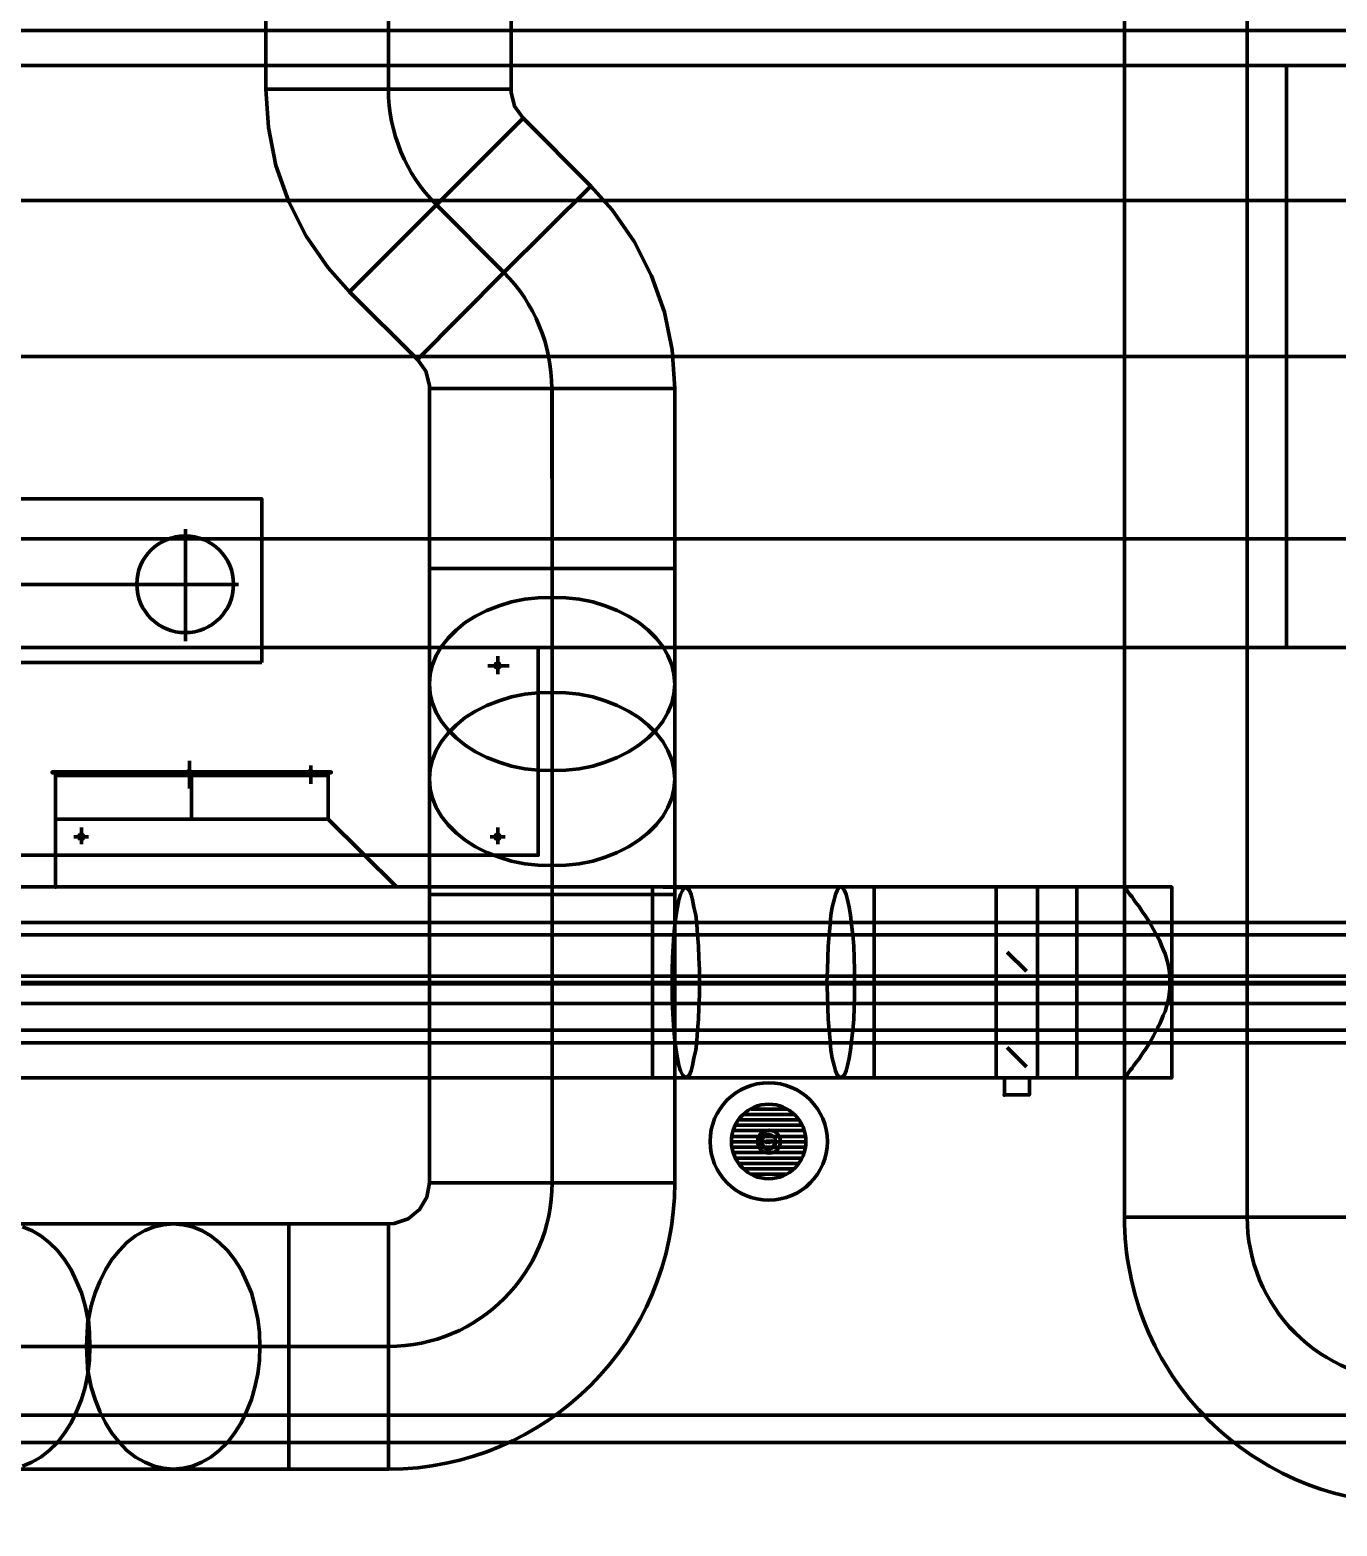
# Model space of a CAD drawing. Extents: x 0 to 1153, y 0 to 816.
# Drawn here: x 355.16 to 386.17, y 520.9 to 556.39 of the extents above; entities that cross this region are included whole.
import ezdxf

# ---------------------------------------------------------------- set-up
doc = ezdxf.new("R2010")
doc.units = 0
doc.header["$MEASUREMENT"] = 0
for name, color, linetype in [('Arch', 7, 'Continuous'), ('EQUIPMENTS', 7, 'Continuous'), ('Hatch', 7, 'Continuous'), ('HVAC', 7, 'Continuous')]:
    doc.layers.add(name, color=color, linetype=linetype)

msp = doc.modelspace()

# ---------------------------------------------------------------- linework, layer by layer
at = {"layer": 'Arch', "color": 11, "linetype": 'Continuous', "lineweight": 211}
for p, q in [((378.799, 534.056), (378.344, 534.511)), ((917.988, 533.76), (110.871, 533.76)), ((378.799, 531.791), (378.344, 532.246))]:
    msp.add_line(p, q, dxfattribs=at)
at = {"layer": 'EQUIPMENTS', "color": 251, "linetype": 'Continuous', "lineweight": 211}
for p, q in [((645.329, 556.376), (113.961, 556.376)), ((523.261, 548.64), (113.961, 548.64)), ((358.849, 541.888), (358.849, 544.544)), ((353.42, 543.232), (358.849, 543.232)), ((360.108, 543.232), (357.59, 543.232)), ((366.025, 541.306), (366.533, 541.306)), ((366.257, 541.528), (366.257, 541.105)), ((358.944, 539.052), (358.944, 538.395)), ((361.823, 538.935), (361.823, 538.501)), ((359.251, 538.755), (358.595, 538.755)), ((362.077, 538.755), (361.527, 538.755)), ((356.383, 537.464), (356.383, 537.072)), ((366.257, 537.464), (366.257, 537.072)), ((356.553, 537.242), (356.203, 537.242)), ((366.078, 537.242), (366.437, 537.242))]:
    msp.add_line(p, q, dxfattribs=at)
for points in [[(384.969, 541.74), (321.882, 541.74), (250.899, 541.74), (250.899, 555.54), (321.882, 555.54), (384.969, 555.54)], [(440.171, 541.74), (384.969, 541.74), (384.969, 555.54), (440.171, 555.54), (440.171, 541.74), (487.5, 541.74), (487.5, 555.54), (440.171, 555.54)], [(502.539, 552.344), (487.5, 552.344), (113.961, 552.344)], [(502.539, 544.311), (487.5, 544.311), (113.961, 544.311)], [(367.22, 536.808), (339.63, 536.808), (339.63, 541.74), (339.63, 536.808)], [(367.22, 541.74), (367.22, 536.808), (367.22, 541.74)], [(113.961, 533.94), (486.188, 533.94), (486.505, 531.357), (645.329, 531.357)], [(113.961, 533.294), (486.188, 533.294), (486.505, 530.712), (645.329, 530.712)], [(113.961, 523.526), (486.188, 523.526), (486.505, 520.943), (632.852, 520.943)], [(113.961, 522.88), (486.188, 522.88), (486.505, 520.298), (632.852, 520.298)]]:
    msp.add_lwpolyline(points, dxfattribs=at)
msp.add_lwpolyline([(360.659, 541.38), (349.663, 541.38), (349.663, 545.264), (360.659, 545.264)], close=True, dxfattribs=at)
for centre, radius in [((358.844, 543.237), 1.148), ((366.252, 541.311), 0.0582), ((358.939, 538.76), 0.0582), ((361.818, 538.76), 0.0582), ((356.378, 537.247), 0.0582), ((366.252, 537.247), 0.0582)]:
    msp.add_circle(centre, radius, dxfattribs=at)
at = {"layer": 'Hatch', "color": 5, "linetype": 'Continuous', "lineweight": 211}
for p, q in [((372.089, 530.659), (373.295, 530.659)), ((372.269, 530.786), (373.115, 530.786)), ((371.845, 530.278), (373.539, 530.278)), ((371.898, 530.405), (373.486, 530.405)), ((371.972, 530.532), (373.412, 530.532)), ((371.803, 530.013), (373.581, 530.013)), ((371.814, 530.14), (373.57, 530.14)), ((371.814, 529.886), (373.57, 529.886)), ((371.845, 529.759), (373.539, 529.759)), ((371.898, 529.622), (373.486, 529.622)), ((371.972, 529.495), (373.412, 529.495)), ((372.089, 529.368), (373.295, 529.368)), ((372.269, 529.241), (373.115, 529.241))]:
    msp.add_line(p, q, dxfattribs=at)
msp.add_lwpolyline([(372.85, 530.019), (372.811, 529.912), (372.726, 529.859), (372.673, 529.855), (372.623, 529.867), (372.58, 529.894), (372.541, 529.943), (372.523, 530.005), (372.528, 530.058), (372.554, 530.115), (372.59, 530.151), (372.687, 530.182), (372.554, 530.115), (372.528, 530.058), (372.523, 530.005), (372.541, 529.943), (372.59, 529.886), (372.647, 529.859), (372.7, 529.855), (372.751, 529.867), (372.811, 529.912), (372.85, 530.019), (372.811, 529.912), (372.726, 529.859), (372.673, 529.855), (372.623, 529.867), (372.58, 529.894), (372.541, 529.943), (372.523, 530.005), (372.531, 530.07), (372.562, 530.125), (372.6, 530.158), (372.687, 530.182), (372.562, 530.125), (372.531, 530.07), (372.502, 530.019), (372.511, 530.077), (372.537, 530.128), (372.589, 530.176), (372.687, 530.182), (372.589, 530.176), (372.537, 530.128), (372.511, 530.077), (372.502, 530.019), (372.511, 530.077), (372.537, 530.128), (372.577, 530.168), (372.628, 530.194), (372.687, 530.182), (372.628, 530.194), (372.577, 530.168), (372.529, 530.116), (372.507, 530.063), (372.523, 530.005), (372.541, 529.943), (372.59, 529.886), (372.647, 529.859), (372.7, 529.855), (372.751, 529.867), (372.811, 529.912), (372.85, 530.019), (372.811, 529.912), (372.726, 529.859), (372.673, 529.855), (372.623, 529.867), (372.58, 529.894), (372.541, 529.943), (372.523, 530.005), (372.528, 530.058), (372.554, 530.115), (372.59, 530.151), (372.687, 530.182), (372.554, 530.115), (372.528, 530.058), (372.523, 530.005), (372.541, 529.943), (372.59, 529.886), (372.647, 529.859), (372.7, 529.855), (372.751, 529.867), (372.811, 529.912), (372.85, 530.019), (372.811, 529.912), (372.726, 529.859), (372.673, 529.855), (372.623, 529.867), (372.58, 529.894), (372.541, 529.943), (372.523, 530.005), (372.531, 530.07), (372.562, 530.125), (372.6, 530.158), (372.687, 530.182), (372.562, 530.125), (372.531, 530.07), (372.502, 530.019), (372.511, 530.077), (372.537, 530.128), (372.589, 530.176), (372.687, 530.182), (372.589, 530.176), (372.537, 530.128), (372.511, 530.077), (372.502, 530.019), (372.511, 530.077), (372.537, 530.128), (372.577, 530.168), (372.628, 530.194), (372.687, 530.182), (372.628, 530.194), (372.577, 530.168), (372.529, 530.116), (372.507, 530.063), (372.523, 530.005), (372.541, 529.943), (372.59, 529.886), (372.647, 529.859), (372.7, 529.855), (372.751, 529.867), (372.811, 529.912), (372.85, 530.019), (372.811, 529.912), (372.726, 529.859), (372.673, 529.855), (372.623, 529.867), (372.58, 529.894), (372.541, 529.943), (372.523, 530.005), (372.528, 530.058), (372.554, 530.115), (372.59, 530.151), (372.687, 530.182), (372.554, 530.115), (372.528, 530.058), (372.523, 530.005), (372.541, 529.943), (372.59, 529.886), (372.647, 529.859), (372.7, 529.855), (372.751, 529.867), (372.811, 529.912), (372.85, 530.019), (372.811, 529.912), (372.726, 529.859), (372.673, 529.855), (372.623, 529.867), (372.58, 529.894), (372.541, 529.943), (372.523, 530.005), (372.531, 530.07), (372.562, 530.125), (372.6, 530.158), (372.687, 530.182), (372.562, 530.125), (372.531, 530.07), (372.502, 530.019), (372.511, 530.077), (372.537, 530.128), (372.589, 530.176), (372.687, 530.182), (372.589, 530.176), (372.537, 530.128), (372.511, 530.077), (372.502, 530.019), (372.511, 530.077), (372.537, 530.128), (372.577, 530.168), (372.628, 530.194), (372.687, 530.182), (372.628, 530.194), (372.577, 530.168), (372.529, 530.116), (372.507, 530.063), (372.523, 530.005), (372.541, 529.943), (372.59, 529.886), (372.647, 529.859), (372.7, 529.855), (372.751, 529.867), (372.811, 529.912), (372.85, 530.019), (372.811, 529.912), (372.726, 529.859), (372.673, 529.855), (372.623, 529.867), (372.58, 529.894), (372.541, 529.943), (372.523, 530.005), (372.528, 530.058), (372.554, 530.115), (372.59, 530.151), (372.687, 530.182), (372.554, 530.115), (372.528, 530.058), (372.523, 530.005), (372.541, 529.943), (372.59, 529.886), (372.647, 529.859), (372.7, 529.855), (372.751, 529.867), (372.811, 529.912), (372.85, 530.019), (372.811, 529.912), (372.726, 529.859), (372.673, 529.855), (372.623, 529.867), (372.58, 529.894), (372.541, 529.943), (372.523, 530.005), (372.531, 530.07), (372.562, 530.125), (372.6, 530.158), (372.687, 530.182), (372.562, 530.125), (372.531, 530.07), (372.502, 530.019), (372.511, 530.077), (372.537, 530.128), (372.589, 530.176), (372.687, 530.182), (372.589, 530.176), (372.537, 530.128), (372.511, 530.077), (372.502, 530.019), (372.511, 530.077), (372.537, 530.128), (372.577, 530.168), (372.628, 530.194), (372.687, 530.182), (372.628, 530.194), (372.577, 530.168), (372.529, 530.116), (372.507, 530.063), (372.523, 530.005), (372.541, 529.943), (372.59, 529.886), (372.647, 529.859), (372.7, 529.855), (372.751, 529.867), (372.811, 529.912), (372.85, 530.019), (372.811, 529.912), (372.726, 529.859), (372.673, 529.855), (372.623, 529.867), (372.58, 529.894), (372.541, 529.943), (372.523, 530.005), (372.528, 530.058), (372.554, 530.115), (372.59, 530.151), (372.687, 530.182), (372.554, 530.115), (372.528, 530.058), (372.523, 530.005), (372.541, 529.943), (372.59, 529.886), (372.647, 529.859), (372.7, 529.855), (372.751, 529.867), (372.811, 529.912), (372.85, 530.019), (372.85, 530.019, 0.414179), (372.687, 530.182, -0.414179), (372.85, 530.019, -0.414211), (372.687, 529.834, -0.414259), (372.502, 530.019, 0.414259), (372.687, 529.833, 0.414211), (372.85, 530.019, 0.414173), (372.687, 530.182, -0.414173), (372.85, 530.019, 0.414179), (372.687, 530.182, -0.414179), (372.85, 530.019, -0.414211), (372.687, 529.834, -0.414259), (372.502, 530.019, 0.414259), (372.687, 529.833, 0.414211), (372.85, 530.019, 0.414173), (372.687, 530.182, -0.414173), (372.85, 530.019, 0.414179), (372.687, 530.182, -0.414179), (372.85, 530.019, -0.414211), (372.687, 529.834, -0.414259), (372.502, 530.019, 0.414259), (372.687, 529.833, 0.414211), (372.85, 530.019, 0.414173), (372.687, 530.182, -0.414173), (372.85, 530.019, 0.414179), (372.687, 530.182, -0.414179), (372.85, 530.019, -0.414211), (372.687, 529.834, -0.414259), (372.502, 530.019, 0.414259), (372.687, 529.833, 0.414211), (372.85, 530.019, 0.414173), (372.687, 530.182, -0.414173), (372.85, 530.019, 0.414179), (372.687, 530.182)], format="xyb", dxfattribs=at)
msp.add_lwpolyline([(372.766, 530.034), (372.703, 529.992), (372.766, 530.034), (372.629, 529.992), (372.766, 530.034), (372.703, 529.992), (372.65, 530.022), (372.703, 529.992), (372.652, 530.03), (372.766, 530.034), (372.703, 529.992), (372.629, 530.034), (372.703, 529.992), (372.703, 529.992)], dxfattribs=at)
for centre, radius in [((372.687, 530.019), 1.392), ((372.687, 530.019), 0.884), ((372.694, 530.016), 0.273)]:
    msp.add_circle(centre, radius, dxfattribs=at)
at = {"layer": 'HVAC', "color": 6, "linetype": 'Continuous', "lineweight": 211}
for p, q in [((367.549, 543.613), (367.549, 540.872)), ((358.997, 537.665), (358.997, 538.702)), ((369.93, 533.792), (370.724, 533.792)), ((361.304, 525.156), (358.563, 525.156))]:
    msp.add_line(p, q, dxfattribs=at)
for points in [[(389.054, 561.605), (379.021, 561.605), (381.127, 557.731), (381.127, 528.225, 0.414673), (387.922, 521.43)], [(363.665, 558.44), (363.665, 554.979, 0.198919), (364.801, 552.242), (366.406, 550.63), (364.808, 552.238), (366.861, 554.291), (368.469, 552.683), (366.406, 550.63, -0.19891), (367.538, 547.883), (367.549, 543.613), (367.549, 547.878), (370.459, 547.878), (370.459, 543.613), (370.459, 540.872), (370.459, 538.618), (370.459, 535.877), (370.459, 529.04, -0.413146), (363.665, 522.245), (361.304, 522.245), (361.304, 528.066), (363.665, 528.066), (363.665, 522.245, 0.413146), (370.459, 529.04, -0.413146), (363.665, 522.245), (363.665, 528.066), (363.802, 528.077), (364.13, 528.182), (364.405, 528.405), (364.575, 528.701), (364.638, 529.04), (364.638, 535.877), (370.459, 535.877), (370.459, 538.618), (370.459, 535.877), (364.638, 535.877), (364.638, 538.618), (364.638, 540.872), (364.659, 541.105), (364.712, 541.327), (364.797, 541.549), (364.924, 541.761), (365.083, 541.962), (365.273, 542.152), (365.485, 542.332), (365.728, 542.48), (366.003, 542.618), (366.289, 542.724), (366.586, 542.819), (366.903, 542.883), (367.22, 542.914), (367.549, 542.925), (367.877, 542.914), (368.194, 542.883), (368.512, 542.819), (368.808, 542.724), (369.094, 542.618), (369.358, 542.48), (369.602, 542.332), (369.824, 542.152), (370.015, 541.962), (370.173, 541.761), (370.29, 541.549), (370.385, 541.327), (370.438, 541.105), (370.459, 540.872), (370.459, 543.613), (370.459, 540.872), (370.438, 540.639), (370.385, 540.417), (370.29, 540.195), (370.173, 539.983), (370.015, 539.782), (369.824, 539.591), (369.602, 539.422), (369.358, 539.263), (369.094, 539.126), (368.808, 539.02), (368.512, 538.925), (368.194, 538.861), (367.877, 538.829), (367.549, 538.819), (367.22, 538.829), (366.903, 538.861), (366.586, 538.925), (366.289, 539.02), (366.003, 539.126), (365.728, 539.263), (365.485, 539.422), (365.273, 539.591), (365.083, 539.782), (364.924, 539.983), (364.797, 540.195), (364.712, 540.417), (364.659, 540.639), (364.638, 540.872), (364.659, 541.105), (364.712, 541.327), (364.797, 541.549), (364.924, 541.761), (365.083, 541.962), (365.273, 542.152), (365.485, 542.332), (365.728, 542.48), (366.003, 542.618), (366.289, 542.724), (366.586, 542.819), (366.903, 542.883), (367.22, 542.914), (367.549, 542.925), (367.877, 542.914), (368.194, 542.883), (368.512, 542.819), (368.808, 542.724), (369.094, 542.618), (369.358, 542.48), (369.602, 542.332), (369.824, 542.152), (370.015, 541.962), (370.173, 541.761), (370.29, 541.549), (370.385, 541.327), (370.438, 541.105), (370.459, 540.872), (370.438, 540.639), (370.385, 540.417), (370.29, 540.195), (370.173, 539.983), (370.015, 539.782), (369.824, 539.591), (369.602, 539.422), (369.358, 539.263), (369.094, 539.126), (368.808, 539.02), (368.512, 538.925), (368.194, 538.861), (367.877, 538.829), (367.549, 538.819), (367.22, 538.829), (366.903, 538.861), (366.586, 538.925), (366.289, 539.02), (366.003, 539.126), (365.728, 539.263), (365.485, 539.422), (365.273, 539.591), (365.083, 539.782), (364.924, 539.983), (364.797, 540.195), (364.712, 540.417), (364.659, 540.639), (364.638, 540.872), (364.638, 543.613), (364.638, 547.878), (364.638, 547.952), (364.554, 548.291), (364.352, 548.566), (362.744, 550.175), (366.861, 554.291), (362.744, 550.175), (362.236, 550.746), (361.717, 551.498), (361.304, 552.312), (360.997, 553.17), (360.818, 554.069), (360.754, 554.979), (366.575, 554.979), (366.575, 554.905), (366.66, 554.577), (366.861, 554.291), (362.744, 550.175), (364.808, 552.238), (366.861, 554.291), (366.66, 554.577), (366.575, 554.905), (366.575, 554.979), (360.754, 554.979), (363.665, 554.979), (363.665, 558.44)], [(363.665, 525.156), (363.665, 528.066), (363.665, 522.245), (363.665, 525.156), (363.665, 528.066), (363.802, 528.077), (364.13, 528.182), (364.405, 528.405), (364.575, 528.701), (364.638, 529.04), (370.459, 529.04), (367.549, 529.04), (364.638, 529.04), (370.459, 529.04), (367.549, 529.04), (364.638, 529.04), (370.459, 529.04), (364.638, 529.04), (364.575, 528.701), (364.405, 528.405), (364.13, 528.182), (363.802, 528.077), (363.665, 528.066), (363.665, 522.245), (363.665, 525.156), (363.665, 528.066), (363.665, 522.245), (363.665, 525.156), (361.304, 525.156), (363.665, 525.156, 0.414213), (367.549, 529.04), (367.549, 535.877), (367.549, 529.04), (364.638, 529.04), (370.459, 529.04), (367.549, 529.04)], [(387.922, 521.43, -0.414673), (381.127, 528.225, 0.414673), (387.922, 521.43)], [(386.948, 528.225), (381.127, 528.225), (384.037, 528.225), (386.948, 528.225), (381.127, 528.225), (386.948, 528.225), (381.127, 528.225), (384.037, 528.225, 0.414217), (387.922, 524.341)]]:
    msp.add_lwpolyline(points, format="xyb", dxfattribs=at)
for points in [[(386.948, 557.731), (384.037, 557.731), (384.037, 528.225), (384.037, 557.731), (381.127, 557.731), (386.948, 557.731), (384.037, 557.731), (379.021, 561.605), (381.127, 557.731), (386.948, 557.731), (381.127, 557.731), (379.021, 561.605), (381.127, 557.731), (386.948, 557.731)], [(360.754, 558.44), (360.754, 554.979), (366.575, 554.979), (366.575, 558.44)], [(364.808, 552.238), (362.744, 550.175), (366.861, 554.291), (364.808, 552.238), (362.744, 550.175), (362.236, 550.746), (361.717, 551.498), (361.304, 552.312), (360.997, 553.17), (360.818, 554.069), (360.754, 554.979), (363.665, 554.979), (366.575, 554.979), (366.575, 554.905), (366.66, 554.577), (366.861, 554.291), (362.744, 550.175), (362.236, 550.746), (361.717, 551.498), (361.304, 552.312), (360.997, 553.17), (360.818, 554.069), (360.754, 554.979), (366.575, 554.979), (363.665, 554.979), (360.754, 554.979), (366.575, 554.979), (363.665, 554.979)], [(367.549, 547.878), (364.638, 547.878), (370.459, 547.878), (367.549, 547.878), (364.638, 547.878), (364.638, 547.952), (364.554, 548.291), (364.352, 548.566), (366.406, 550.63), (368.469, 552.683), (368.977, 552.122), (369.496, 551.37), (369.909, 550.556), (370.216, 549.688), (370.395, 548.799), (370.459, 547.878), (364.638, 547.878), (364.638, 547.952), (364.554, 548.291), (364.352, 548.566), (366.406, 550.63), (368.469, 552.683), (366.406, 550.63), (364.352, 548.566), (366.406, 550.63), (368.469, 552.683), (368.977, 552.122), (369.496, 551.37), (369.909, 550.556), (370.216, 549.688), (370.395, 548.799), (370.459, 547.878), (367.549, 547.878), (364.638, 547.878), (370.459, 547.878), (370.395, 548.799), (370.216, 549.688), (369.909, 550.556), (369.496, 551.37), (368.977, 552.122), (368.469, 552.683), (366.406, 550.63), (364.352, 548.566), (366.406, 550.63), (364.352, 548.566), (366.406, 550.63), (368.469, 552.683), (366.406, 550.63)], [(370.459, 547.878), (364.638, 547.878), (370.459, 547.878)], [(367.549, 535.877), (367.549, 538.618), (367.549, 540.872), (367.549, 538.618)], [(362.236, 538.702), (362.236, 537.665), (362.236, 538.702)], [(355.769, 537.665), (355.769, 537.665), (355.769, 537.665)], [(354.711, 531.527), (369.93, 531.527), (370.724, 531.527), (370.808, 531.601), (370.851, 531.696), (370.882, 531.823), (370.914, 531.992), (370.956, 532.183), (370.978, 532.405), (370.999, 532.659), (371.02, 532.924), (371.031, 533.199), (371.041, 533.495), (371.041, 534.088), (371.031, 534.374), (371.02, 534.649), (370.999, 534.924), (370.978, 535.167), (370.956, 535.39), (370.914, 535.58), (370.882, 535.75), (370.851, 535.877), (370.808, 535.972), (370.766, 536.035), (370.681, 536.035), (370.766, 536.035), (370.681, 536.035), (370.639, 535.972), (370.597, 535.877), (370.554, 535.75), (370.522, 535.58), (370.491, 535.39), (370.459, 535.167), (370.438, 534.924), (370.417, 534.649), (370.406, 534.374), (370.395, 534.088), (370.395, 533.495), (370.406, 533.199), (370.417, 532.924), (370.438, 532.659), (370.459, 532.405), (370.491, 532.183), (370.522, 531.992), (370.554, 531.823), (370.597, 531.696), (370.639, 531.601), (370.681, 531.548), (370.766, 531.548), (370.681, 531.548), (370.766, 531.548), (370.808, 531.601), (370.851, 531.696), (370.882, 531.823), (370.914, 531.992), (370.956, 532.183), (370.978, 532.405), (370.999, 532.659), (371.02, 532.924), (371.031, 533.199), (371.041, 533.495), (371.041, 533.792), (371.041, 534.088), (371.031, 534.374), (371.02, 534.649), (370.999, 534.924), (370.978, 535.167), (370.956, 535.39), (370.914, 535.58), (370.882, 535.75), (370.851, 535.877), (370.808, 535.972), (370.724, 536.056), (369.93, 536.056), (370.681, 536.035), (370.639, 535.972), (370.597, 535.877), (370.554, 535.75), (370.522, 535.58), (370.491, 535.39), (370.459, 535.167), (370.438, 534.924), (370.417, 534.649), (370.406, 534.374), (370.395, 534.088), (370.395, 533.495), (370.406, 533.199), (370.417, 532.924), (370.438, 532.659), (370.459, 532.405), (370.491, 532.183), (370.522, 531.992), (370.554, 531.823), (370.597, 531.696), (370.639, 531.601), (370.724, 531.527), (374.396, 531.527), (375.19, 531.527), (375.19, 536.056), (374.396, 536.056), (375.19, 536.056), (375.19, 531.527), (378.079, 531.527), (379.063, 531.527), (379.995, 531.527), (381.127, 531.527), (382.249, 531.527), (381.127, 531.527), (379.995, 531.527), (381.127, 531.527), (382.249, 531.527), (381.127, 531.527), (381.127, 536.056), (382.249, 536.056), (382.249, 533.792), (382.249, 536.056), (381.127, 536.056), (379.995, 536.056), (381.127, 536.056), (382.249, 536.056), (381.127, 536.056), (379.995, 536.056), (379.063, 536.056), (378.079, 536.056), (375.19, 536.056), (374.396, 536.056), (370.724, 536.056), (369.93, 536.056), (354.711, 536.056)], [(355.769, 536.056), (355.769, 536.056), (355.769, 536.056)], [(375.19, 536.056), (375.19, 531.527), (375.19, 536.056)], [(414.972, 534.924), (414.972, 532.659), (414.972, 534.924), (418.857, 535.57), (418.857, 532.014), (414.972, 532.659), (414.972, 534.924), (414.972, 532.659), (418.857, 532.014), (418.857, 535.57), (414.972, 534.924), (336.211, 534.924), (336.211, 532.659), (414.972, 532.659)], [(370.459, 535.877), (364.638, 535.877), (370.459, 535.877)], [(414.972, 535.21), (336.211, 535.21), (336.211, 532.363), (414.972, 532.363)], [(418.857, 533.792), (414.972, 533.792), (336.211, 533.792), (414.972, 533.792)], [(350.827, 533.622), (340.646, 533.622), (350.827, 533.622), (354.711, 533.792), (369.93, 533.792), (354.711, 533.792)], [(374.396, 533.792), (370.724, 533.792), (374.396, 533.792), (375.19, 533.792), (378.079, 533.792), (375.19, 533.792)], [(379.063, 533.792), (379.995, 533.792), (379.063, 533.792)], [(382.249, 533.792), (381.127, 533.792), (382.249, 533.792)], [(378.28, 531.527), (378.28, 531.527), (378.28, 531.527)], [(378.28, 531.125), (378.28, 531.125), (378.28, 531.125)], [(384.037, 528.225), (386.948, 528.225), (381.127, 528.225), (384.037, 528.225), (386.948, 528.225)], [(354.986, 522.319), (355.208, 522.414), (355.42, 522.531), (355.621, 522.69), (355.812, 522.88), (355.981, 523.102), (356.14, 523.346), (356.267, 523.61), (356.383, 523.896), (356.468, 524.193), (356.531, 524.51), (356.574, 524.827), (356.584, 525.156), (356.574, 525.484), (356.553, 525.801), (356.616, 526.119), (356.711, 526.426), (356.817, 526.701), (356.955, 526.976), (357.103, 527.219), (357.283, 527.431), (357.463, 527.621), (357.664, 527.78), (357.886, 527.907), (358.108, 527.992), (358.331, 528.045), (358.563, 528.066), (358.796, 528.045), (359.018, 527.992), (359.241, 527.907), (359.452, 527.78), (359.653, 527.621), (359.844, 527.431), (360.013, 527.219), (360.172, 526.976), (360.299, 526.701), (360.415, 526.426), (360.5, 526.119), (360.564, 525.801), (360.606, 525.484), (360.617, 525.156), (360.606, 524.827), (360.564, 524.51), (360.5, 524.193), (360.415, 523.896), (360.299, 523.61), (360.172, 523.346), (360.013, 523.102), (359.844, 522.88), (359.653, 522.69), (359.452, 522.531), (359.241, 522.414), (359.018, 522.319), (358.796, 522.266), (358.563, 522.245), (361.304, 522.245), (361.304, 528.066), (358.563, 528.066), (361.304, 528.066), (358.563, 528.066), (354.531, 528.066)], [(354.531, 522.245), (358.563, 522.245), (358.331, 522.266), (358.108, 522.319), (357.886, 522.414), (357.664, 522.531), (357.463, 522.69), (357.283, 522.88), (357.103, 523.102), (356.955, 523.346), (356.817, 523.61), (356.711, 523.896), (356.616, 524.193), (356.553, 524.51), (356.521, 524.827), (356.5, 525.156), (356.521, 525.484), (356.553, 525.801), (356.616, 526.119), (356.711, 526.426), (356.817, 526.701), (356.955, 526.976), (357.103, 527.219), (357.283, 527.431), (357.463, 527.621), (357.664, 527.78), (357.886, 527.907), (358.108, 527.992), (358.331, 528.045), (358.563, 528.066), (358.796, 528.045), (359.018, 527.992), (359.241, 527.907), (359.452, 527.78), (359.653, 527.621), (359.844, 527.431), (360.013, 527.219), (360.172, 526.976), (360.299, 526.701), (360.415, 526.426), (360.5, 526.119), (360.564, 525.801), (360.606, 525.484), (360.617, 525.156), (360.606, 524.827), (360.564, 524.51), (360.5, 524.193), (360.415, 523.896), (360.299, 523.61), (360.172, 523.346), (360.013, 523.102), (359.844, 522.88), (359.653, 522.69), (359.452, 522.531), (359.241, 522.414), (359.018, 522.319), (358.796, 522.266), (358.563, 522.245), (361.304, 522.245), (361.304, 528.066), (361.304, 522.245), (361.304, 528.066), (361.304, 522.245), (358.563, 522.245), (358.331, 522.266), (358.108, 522.319), (357.886, 522.414), (357.664, 522.531), (357.463, 522.69), (357.283, 522.88), (357.103, 523.102), (356.955, 523.346), (356.817, 523.61), (356.711, 523.896), (356.616, 524.193), (356.553, 524.51), (356.521, 524.827), (356.5, 525.156), (356.521, 525.484), (356.553, 525.801), (356.616, 526.119), (356.711, 526.426), (356.817, 526.701), (356.955, 526.976), (357.103, 527.219), (357.283, 527.431), (357.463, 527.621), (357.664, 527.78), (357.886, 527.907), (358.108, 527.992), (358.331, 528.045), (358.563, 528.066), (358.796, 528.045), (359.018, 527.992), (359.241, 527.907), (359.452, 527.78), (359.653, 527.621), (359.844, 527.431), (360.013, 527.219), (360.172, 526.976), (360.299, 526.701), (360.415, 526.426), (360.5, 526.119), (360.564, 525.801), (360.606, 525.484), (360.617, 525.156), (360.606, 524.827), (360.564, 524.51), (360.5, 524.193), (360.415, 523.896), (360.299, 523.61), (360.172, 523.346), (360.013, 523.102), (359.844, 522.88), (359.653, 522.69), (359.452, 522.531), (359.241, 522.414), (359.018, 522.319), (358.796, 522.266), (358.563, 522.245), (358.331, 522.266), (358.108, 522.319), (357.886, 522.414), (357.664, 522.531), (357.463, 522.69), (357.283, 522.88), (357.103, 523.102), (356.955, 523.346), (356.817, 523.61), (356.711, 523.896), (356.616, 524.193), (356.553, 524.51), (356.521, 524.827), (356.5, 525.156), (356.521, 525.484), (356.531, 525.801), (356.574, 525.484), (356.584, 525.156), (356.574, 524.827), (356.531, 524.51), (356.468, 524.193), (356.383, 523.896), (356.267, 523.61), (356.14, 523.346), (355.981, 523.102), (355.812, 522.88), (355.621, 522.69), (355.42, 522.531), (355.208, 522.414), (354.986, 522.319)], [(354.986, 527.992), (355.208, 527.907), (355.42, 527.78), (355.621, 527.621), (355.812, 527.431), (355.981, 527.219), (356.14, 526.976), (356.267, 526.701), (356.383, 526.426), (356.468, 526.119), (356.553, 525.801), (356.616, 526.119), (356.711, 526.426), (356.817, 526.701), (356.955, 526.976), (357.103, 527.219), (357.283, 527.431), (357.463, 527.621), (357.664, 527.78), (357.886, 527.907), (358.108, 527.992), (358.331, 528.045), (358.563, 528.066), (358.796, 528.045), (359.018, 527.992), (359.241, 527.907), (359.452, 527.78), (359.653, 527.621), (359.844, 527.431), (360.013, 527.219), (360.172, 526.976), (360.299, 526.701), (360.415, 526.426), (360.5, 526.119), (360.564, 525.801), (360.606, 525.484), (360.617, 525.156), (360.606, 524.827), (360.564, 524.51), (360.5, 524.193), (360.415, 523.896), (360.299, 523.61), (360.172, 523.346), (360.013, 523.102), (359.844, 522.88), (359.653, 522.69), (359.452, 522.531), (359.241, 522.414), (359.018, 522.319), (358.796, 522.266), (358.563, 522.245), (358.331, 522.266), (358.108, 522.319), (357.886, 522.414), (357.664, 522.531), (357.463, 522.69), (357.283, 522.88), (357.103, 523.102), (356.955, 523.346), (356.817, 523.61), (356.711, 523.896), (356.616, 524.193), (356.531, 524.51), (356.574, 524.827), (356.584, 525.156), (356.574, 525.484), (356.531, 525.801), (356.468, 526.119), (356.383, 526.426), (356.267, 526.701), (356.14, 526.976), (355.981, 527.219), (355.812, 527.431), (355.621, 527.621), (355.42, 527.78), (355.208, 527.907), (354.986, 527.992)], [(354.986, 527.992), (355.208, 527.907), (355.42, 527.78), (355.621, 527.621), (355.812, 527.431), (355.981, 527.219), (356.14, 526.976), (356.267, 526.701), (356.383, 526.426), (356.468, 526.119), (356.531, 525.801), (356.574, 525.484), (356.584, 525.156), (356.574, 524.827), (356.531, 524.51), (356.468, 524.193), (356.383, 523.896), (356.267, 523.61), (356.14, 523.346), (355.981, 523.102), (355.812, 522.88), (355.621, 522.69), (355.42, 522.531), (355.208, 522.414), (354.986, 522.319)], [(354.986, 527.992), (355.208, 527.907), (355.42, 527.78), (355.621, 527.621), (355.812, 527.431), (355.981, 527.219), (356.14, 526.976), (356.267, 526.701), (356.383, 526.426), (356.468, 526.119), (356.553, 525.801), (356.521, 525.484), (356.5, 525.156), (356.521, 524.827), (356.531, 524.51), (356.468, 524.193), (356.383, 523.896), (356.267, 523.61), (356.14, 523.346), (355.981, 523.102), (355.812, 522.88), (355.621, 522.69), (355.42, 522.531), (355.208, 522.414), (354.986, 522.319)], [(361.304, 528.066), (361.304, 522.245), (361.304, 528.066)], [(354.531, 525.156), (358.563, 525.156), (354.531, 525.156), (351.79, 525.156), (333.693, 525.156), (351.79, 525.156)]]:
    msp.add_lwpolyline(points, dxfattribs=at)
for points in [[(370.459, 543.613), (364.638, 543.613), (370.459, 543.613), (364.638, 543.613), (364.638, 540.872), (364.659, 540.639), (364.712, 540.417), (364.797, 540.195), (364.924, 539.983), (365.083, 539.782), (365.273, 539.591), (365.485, 539.422), (365.728, 539.263), (366.003, 539.126), (366.289, 539.02), (366.586, 538.925), (366.903, 538.861), (367.22, 538.829), (367.549, 538.819), (367.877, 538.829), (368.194, 538.861), (368.512, 538.925), (368.808, 539.02), (369.094, 539.126), (369.358, 539.263), (369.602, 539.422), (369.824, 539.591), (370.015, 539.782), (370.173, 539.983), (370.29, 540.195), (370.385, 540.417), (370.438, 540.639), (370.459, 540.872), (370.438, 541.105), (370.385, 541.327), (370.29, 541.549), (370.173, 541.761), (370.015, 541.962), (369.824, 542.152), (369.602, 542.332), (369.358, 542.48), (369.094, 542.618), (368.808, 542.724), (368.512, 542.819), (368.194, 542.883), (367.877, 542.914), (367.549, 542.925), (367.22, 542.914), (366.903, 542.883), (366.586, 542.819), (366.289, 542.724), (366.003, 542.618), (365.728, 542.48), (365.485, 542.332), (365.273, 542.152), (365.083, 541.962), (364.924, 541.761), (364.797, 541.549), (364.712, 541.327), (364.659, 541.105), (364.638, 540.872), (364.659, 540.639), (364.712, 540.417), (364.797, 540.195), (364.924, 539.983), (365.083, 539.782), (365.273, 539.591), (365.485, 539.422), (365.728, 539.263), (366.003, 539.126), (366.289, 539.02), (366.586, 538.925), (366.903, 538.861), (367.22, 538.829), (367.549, 538.819), (367.877, 538.829), (368.194, 538.861), (368.512, 538.925), (368.808, 539.02), (369.094, 539.126), (369.358, 539.263), (369.602, 539.422), (369.824, 539.591), (370.015, 539.782), (370.173, 539.983), (370.29, 540.195), (370.385, 540.417), (370.438, 540.639), (370.459, 540.872), (370.438, 541.105), (370.385, 541.327), (370.29, 541.549), (370.173, 541.761), (370.015, 541.962), (369.824, 542.152), (369.602, 542.332), (369.358, 542.48), (369.094, 542.618), (368.808, 542.724), (368.512, 542.819), (368.194, 542.883), (367.877, 542.914), (367.549, 542.925), (367.22, 542.914), (366.903, 542.883), (366.586, 542.819), (366.289, 542.724), (366.003, 542.618), (365.728, 542.48), (365.485, 542.332), (365.273, 542.152), (365.083, 541.962), (364.924, 541.761), (364.797, 541.549), (364.712, 541.327), (364.659, 541.105), (364.638, 540.872), (364.638, 543.613), (370.459, 543.613), (364.638, 543.613), (370.459, 543.613), (364.638, 543.613)], [(364.659, 538.385), (364.712, 538.162), (364.797, 537.94), (364.924, 537.729), (365.083, 537.527), (365.273, 537.337), (365.485, 537.168), (365.728, 537.009), (366.003, 536.871), (366.289, 536.766), (366.586, 536.67), (366.903, 536.607), (367.22, 536.575), (367.549, 536.564), (367.877, 536.575), (368.194, 536.607), (368.512, 536.67), (368.808, 536.766), (369.094, 536.871), (369.358, 537.009), (369.602, 537.168), (369.824, 537.337), (370.015, 537.527), (370.173, 537.729), (370.29, 537.94), (370.385, 538.162), (370.438, 538.385), (370.459, 538.618), (370.438, 538.85), (370.385, 539.073), (370.29, 539.295), (370.173, 539.507), (370.015, 539.708), (369.824, 539.898), (369.602, 540.078), (369.358, 540.226), (369.094, 540.364), (368.808, 540.47), (368.512, 540.565), (368.194, 540.628), (367.877, 540.66), (367.549, 540.671), (367.22, 540.66), (366.903, 540.628), (366.586, 540.565), (366.289, 540.47), (366.003, 540.364), (365.728, 540.226), (365.485, 540.078), (365.273, 539.898), (365.083, 539.708), (364.924, 539.507), (364.797, 539.295), (364.712, 539.073), (364.659, 538.85), (364.638, 538.618), (364.638, 535.877), (370.459, 535.877), (364.638, 535.877), (370.459, 535.877), (364.638, 535.877), (364.638, 538.618), (364.659, 538.385), (364.712, 538.162), (364.797, 537.94), (364.924, 537.729), (365.083, 537.527), (365.273, 537.337), (365.485, 537.168), (365.728, 537.009), (366.003, 536.871), (366.289, 536.766), (366.586, 536.67), (366.903, 536.607), (367.22, 536.575), (367.549, 536.564), (367.877, 536.575), (368.194, 536.607), (368.512, 536.67), (368.808, 536.766), (369.094, 536.871), (369.358, 537.009), (369.602, 537.168), (369.824, 537.337), (370.015, 537.527), (370.173, 537.729), (370.29, 537.94), (370.385, 538.162), (370.438, 538.385), (370.459, 538.618), (370.438, 538.85), (370.385, 539.073), (370.29, 539.295), (370.173, 539.507), (370.015, 539.708), (369.824, 539.898), (369.602, 540.078), (369.358, 540.226), (369.094, 540.364), (368.808, 540.47), (368.512, 540.565), (368.194, 540.628), (367.877, 540.66), (367.549, 540.671), (367.22, 540.66), (366.903, 540.628), (366.586, 540.565), (366.289, 540.47), (366.003, 540.364), (365.728, 540.226), (365.485, 540.078), (365.273, 539.898), (365.083, 539.708), (364.924, 539.507), (364.797, 539.295), (364.712, 539.073), (364.659, 538.85), (364.638, 538.618), (364.659, 538.385), (364.712, 538.162), (364.797, 537.94), (364.924, 537.729), (365.083, 537.527), (365.273, 537.337), (365.485, 537.168), (365.728, 537.009), (366.003, 536.871), (366.289, 536.766), (366.586, 536.67), (366.903, 536.607), (367.22, 536.575), (367.549, 536.564), (367.877, 536.575), (368.194, 536.607), (368.512, 536.67), (368.808, 536.766), (369.094, 536.871), (369.358, 537.009), (369.602, 537.168), (369.824, 537.337), (370.015, 537.527), (370.173, 537.729), (370.29, 537.94), (370.385, 538.162), (370.438, 538.385), (370.459, 538.618), (370.438, 538.85), (370.385, 539.073), (370.29, 539.295), (370.173, 539.507), (370.015, 539.708), (369.824, 539.898), (369.602, 540.078), (369.358, 540.226), (369.094, 540.364), (368.808, 540.47), (368.512, 540.565), (368.194, 540.628), (367.877, 540.66), (367.549, 540.671), (367.22, 540.66), (366.903, 540.628), (366.586, 540.565), (366.289, 540.47), (366.003, 540.364), (365.728, 540.226), (365.485, 540.078), (365.273, 539.898), (365.083, 539.708), (364.924, 539.507), (364.797, 539.295), (364.712, 539.073), (364.659, 538.85), (364.638, 538.618), (364.659, 538.385), (364.712, 538.162), (364.797, 537.94), (364.924, 537.729), (365.083, 537.527), (365.273, 537.337), (365.485, 537.168), (365.728, 537.009), (366.003, 536.871), (366.289, 536.766), (366.586, 536.67), (366.903, 536.607), (367.22, 536.575), (367.549, 536.564), (367.877, 536.575), (368.194, 536.607), (368.512, 536.67), (368.808, 536.766), (369.094, 536.871), (369.358, 537.009), (369.602, 537.168), (369.824, 537.337), (370.015, 537.527), (370.173, 537.729), (370.29, 537.94), (370.385, 538.162), (370.438, 538.385), (370.459, 538.618), (370.438, 538.85), (370.385, 539.073), (370.29, 539.295), (370.173, 539.507), (370.015, 539.708), (369.824, 539.898), (369.602, 540.078), (369.358, 540.226), (369.094, 540.364), (368.808, 540.47), (368.512, 540.565), (368.194, 540.628), (367.877, 540.66), (367.549, 540.671), (367.22, 540.66), (366.903, 540.628), (366.586, 540.565), (366.289, 540.47), (366.003, 540.364), (365.728, 540.226), (365.485, 540.078), (365.273, 539.898), (365.083, 539.708), (364.924, 539.507), (364.797, 539.295), (364.712, 539.073), (364.659, 538.85), (364.638, 538.618)], [(355.685, 538.766), (355.769, 538.766), (355.685, 538.787), (355.685, 538.766), (355.685, 538.787), (355.769, 538.787), (355.769, 538.702), (355.769, 538.766), (355.769, 538.702), (362.236, 538.702), (355.769, 538.702), (362.236, 538.702), (355.769, 538.702), (355.769, 537.665), (362.236, 537.665), (355.769, 537.665), (355.769, 538.702), (355.769, 538.766), (362.236, 538.766), (355.769, 538.766), (362.236, 538.766), (355.769, 538.787), (362.236, 538.787), (355.769, 538.787)], [(362.236, 538.766), (355.769, 538.766), (362.236, 538.766), (355.769, 538.766), (362.236, 538.787), (355.769, 538.787), (355.769, 538.702), (355.769, 538.787), (355.769, 538.702), (355.769, 538.787), (362.236, 538.787), (362.236, 538.702), (362.236, 538.787), (362.236, 538.702), (362.236, 538.766), (362.31, 538.766), (362.236, 538.787), (362.236, 538.766), (362.236, 538.787), (362.31, 538.787), (362.31, 538.766), (362.31, 538.787), (362.236, 538.766), (362.236, 538.702), (362.236, 538.766), (362.236, 538.702)], [(355.769, 538.702), (362.236, 538.702), (355.769, 538.702), (362.236, 538.702), (355.769, 538.702), (362.236, 538.702)], [(363.855, 536.056), (355.769, 536.056), (355.769, 537.665), (362.236, 537.665), (363.855, 536.056), (362.236, 537.665), (355.769, 537.665), (355.769, 537.665), (355.769, 536.056), (363.855, 536.056), (355.769, 536.056), (355.769, 537.665), (362.236, 537.665), (363.855, 536.056), (362.236, 537.665), (355.769, 537.665), (355.769, 537.665), (355.769, 536.056), (363.855, 536.056), (355.769, 536.056), (355.769, 537.665), (362.236, 537.665), (363.855, 536.056), (362.236, 537.665), (355.769, 537.665), (355.769, 536.056)], [(369.93, 531.527), (369.93, 536.056), (369.93, 531.527), (369.93, 536.056), (369.93, 531.527), (370.724, 531.527), (370.766, 531.548), (370.808, 531.601), (370.851, 531.696), (370.882, 531.823), (370.914, 531.992), (370.956, 532.183), (370.978, 532.405), (370.999, 532.659), (371.02, 532.924), (371.031, 533.199), (371.041, 533.495), (371.041, 534.088), (371.031, 534.374), (371.02, 534.649), (370.999, 534.924), (370.978, 535.167), (370.956, 535.39), (370.914, 535.58), (370.882, 535.75), (370.851, 535.877), (370.808, 535.972), (370.766, 536.035), (370.724, 536.056), (370.681, 536.035), (370.639, 535.972), (370.597, 535.877), (370.554, 535.75), (370.522, 535.58), (370.491, 535.39), (370.459, 535.167), (370.438, 534.924), (370.417, 534.649), (370.406, 534.374), (370.395, 534.088), (370.395, 533.495), (370.406, 533.199), (370.417, 532.924), (370.438, 532.659), (370.459, 532.405), (370.491, 532.183), (370.522, 531.992), (370.554, 531.823), (370.597, 531.696), (370.639, 531.601), (370.681, 531.548), (370.724, 531.527), (370.766, 531.548), (370.808, 531.601), (370.851, 531.696), (370.882, 531.823), (370.914, 531.992), (370.956, 532.183), (370.978, 532.405), (370.999, 532.659), (371.02, 532.924), (371.031, 533.199), (371.041, 533.495), (371.041, 534.088), (371.031, 534.374), (371.02, 534.649), (370.999, 534.924), (370.978, 535.167), (370.956, 535.39), (370.914, 535.58), (370.882, 535.75), (370.851, 535.877), (370.808, 535.972), (370.766, 536.035), (370.724, 536.056), (370.681, 536.035), (370.639, 535.972), (370.597, 535.877), (370.554, 535.75), (370.522, 535.58), (370.491, 535.39), (370.459, 535.167), (370.438, 534.924), (370.417, 534.649), (370.406, 534.374), (370.395, 534.088), (370.395, 533.495), (370.406, 533.199), (370.417, 532.924), (370.438, 532.659), (370.459, 532.405), (370.491, 532.183), (370.522, 531.992), (370.554, 531.823), (370.597, 531.696), (370.639, 531.601), (370.681, 531.548), (370.724, 531.527), (369.93, 531.527), (369.93, 536.056), (369.93, 531.527), (369.93, 536.056)], [(374.396, 531.527), (374.311, 531.601), (374.269, 531.696), (374.237, 531.823), (374.195, 531.992), (374.163, 532.183), (374.142, 532.405), (374.121, 532.659), (374.1, 532.924), (374.089, 533.199), (374.079, 533.495), (374.068, 533.792), (374.079, 534.088), (374.089, 534.374), (374.1, 534.649), (374.121, 534.924), (374.142, 535.167), (374.163, 535.39), (374.195, 535.58), (374.237, 535.75), (374.269, 535.877), (374.311, 535.972), (374.354, 536.035), (374.396, 536.056), (374.438, 536.035), (374.481, 535.972), (374.523, 535.877), (374.555, 535.75), (374.597, 535.58), (374.629, 535.39), (374.65, 535.167), (374.682, 534.924), (374.703, 534.649), (374.713, 534.374), (374.724, 534.088), (374.724, 533.495), (374.713, 533.199), (374.703, 532.924), (374.682, 532.659), (374.65, 532.405), (374.629, 532.183), (374.597, 531.992), (374.555, 531.823), (374.523, 531.696), (374.481, 531.601), (374.438, 531.548), (374.396, 531.527), (375.19, 531.527), (375.19, 536.056), (375.19, 531.527), (375.19, 536.056), (375.19, 531.527), (374.396, 531.527), (374.354, 531.548), (374.311, 531.601), (374.269, 531.696), (374.237, 531.823), (374.195, 531.992), (374.163, 532.183), (374.142, 532.405), (374.121, 532.659), (374.1, 532.924), (374.089, 533.199), (374.079, 533.495), (374.068, 533.792), (374.079, 534.088), (374.089, 534.374), (374.1, 534.649), (374.121, 534.924), (374.142, 535.167), (374.163, 535.39), (374.195, 535.58), (374.237, 535.75), (374.269, 535.877), (374.311, 535.972), (374.354, 536.035), (374.396, 536.056), (374.438, 536.035), (374.481, 535.972), (374.523, 535.877), (374.555, 535.75), (374.597, 535.58), (374.629, 535.39), (374.65, 535.167), (374.682, 534.924), (374.703, 534.649), (374.713, 534.374), (374.724, 534.088), (374.724, 533.495), (374.713, 533.199), (374.703, 532.924), (374.682, 532.659), (374.65, 532.405), (374.629, 532.183), (374.597, 531.992), (374.555, 531.823), (374.523, 531.696), (374.481, 531.601), (374.438, 531.548), (374.396, 531.527), (374.354, 531.548), (374.311, 531.601), (374.269, 531.696), (374.237, 531.823), (374.195, 531.992), (374.163, 532.183), (374.142, 532.405), (374.121, 532.659), (374.1, 532.924), (374.089, 533.199), (374.079, 533.495), (374.068, 533.792), (374.079, 534.088), (374.089, 534.374), (374.1, 534.649), (374.121, 534.924), (374.142, 535.167), (374.163, 535.39), (374.195, 535.58), (374.237, 535.75), (374.269, 535.877), (374.311, 535.972), (374.354, 536.035), (374.396, 536.056), (374.438, 536.035), (374.481, 535.972), (374.523, 535.877), (374.555, 535.75), (374.597, 535.58), (374.629, 535.39), (374.65, 535.167), (374.682, 534.924), (374.703, 534.649), (374.713, 534.374), (374.724, 534.088), (374.724, 533.495), (374.713, 533.199), (374.703, 532.924), (374.682, 532.659), (374.65, 532.405), (374.629, 532.183), (374.597, 531.992), (374.555, 531.823), (374.523, 531.696), (374.481, 531.601), (374.438, 531.548), (374.396, 531.527), (374.354, 531.548), (374.311, 531.601), (374.269, 531.696), (374.237, 531.823), (374.195, 531.992), (374.163, 532.183), (374.142, 532.405), (374.121, 532.659), (374.1, 532.924), (374.089, 533.199), (374.079, 533.495), (374.068, 533.792), (374.079, 534.088), (374.089, 534.374), (374.1, 534.649), (374.121, 534.924), (374.142, 535.167), (374.163, 535.39), (374.195, 535.58), (374.237, 535.75), (374.269, 535.877), (374.311, 535.972), (374.354, 536.035), (374.396, 536.056), (374.438, 536.035), (374.481, 535.972), (374.523, 535.877), (374.555, 535.75), (374.597, 535.58), (374.629, 535.39), (374.65, 535.167), (374.682, 534.924), (374.703, 534.649), (374.713, 534.374), (374.724, 534.088), (374.724, 533.495), (374.713, 533.199), (374.703, 532.924), (374.682, 532.659), (374.65, 532.405), (374.629, 532.183), (374.597, 531.992), (374.555, 531.823), (374.523, 531.696), (374.481, 531.601), (374.396, 531.527)], [(378.079, 531.527), (378.079, 536.056), (378.079, 531.527), (378.079, 536.056)], [(379.063, 536.056), (379.063, 531.527), (379.063, 536.056), (379.063, 531.527)], [(379.995, 536.056), (379.995, 531.527), (379.995, 536.056), (379.995, 531.527), (379.995, 533.792), (379.995, 536.056), (379.995, 531.527), (379.995, 533.792), (379.995, 536.056), (379.995, 531.527), (379.995, 533.792)], [(381.127, 536.056), (381.19, 535.972), (381.233, 535.908), (381.265, 535.866), (381.307, 535.824), (381.339, 535.771), (381.381, 535.707), (381.423, 535.654), (381.476, 535.591), (381.519, 535.517), (381.561, 535.453), (381.614, 535.379), (381.72, 535.22), (381.815, 535.051), (381.91, 534.871), (381.963, 534.776), (382.005, 534.67), (382.048, 534.575), (382.09, 534.469), (382.122, 534.363), (382.154, 534.247), (382.175, 534.141), (382.196, 534.024), (382.206, 533.908), (382.206, 533.675), (382.196, 533.559), (382.175, 533.442), (382.154, 533.326), (382.122, 533.22), (382.09, 533.104), (382.048, 533.008), (382.005, 532.903), (381.963, 532.807), (381.91, 532.712), (381.815, 532.522), (381.72, 532.352), (381.614, 532.193), (381.561, 532.119), (381.519, 532.056), (381.476, 531.982), (381.423, 531.918), (381.339, 531.812), (381.307, 531.76), (381.265, 531.707), (381.233, 531.664), (381.169, 531.569), (381.127, 531.527), (381.19, 531.601), (381.233, 531.664), (381.265, 531.707), (381.307, 531.76), (381.339, 531.812), (381.423, 531.918), (381.476, 531.982), (381.519, 532.056), (381.561, 532.119), (381.614, 532.193), (381.72, 532.352), (381.815, 532.522), (381.91, 532.712), (381.963, 532.807), (382.005, 532.903), (382.048, 533.008), (382.09, 533.104), (382.122, 533.22), (382.154, 533.326), (382.175, 533.442), (382.196, 533.559), (382.206, 533.675), (382.206, 533.908), (382.196, 534.024), (382.175, 534.141), (382.154, 534.247), (382.122, 534.363), (382.09, 534.469), (382.048, 534.575), (382.005, 534.67), (381.963, 534.776), (381.91, 534.871), (381.815, 535.051), (381.72, 535.22), (381.614, 535.379), (381.561, 535.453), (381.519, 535.517), (381.476, 535.591), (381.423, 535.654), (381.381, 535.707), (381.339, 535.771), (381.307, 535.824), (381.265, 535.866), (381.233, 535.908), (381.169, 536.003), (381.127, 536.056)], [(382.249, 531.527), (382.249, 536.056), (382.249, 533.792), (382.249, 531.527), (382.249, 536.056), (382.249, 533.792), (382.249, 531.527), (382.249, 536.056), (382.249, 533.792), (382.249, 531.527), (382.249, 533.792)], [(378.873, 531.527), (378.28, 531.527), (378.28, 531.125), (378.873, 531.125)]]:
    msp.add_lwpolyline(points, close=True, dxfattribs=at)
for p in [(355.769, 537.665), (355.769, 537.665), (355.769, 537.665), (355.769, 536.056), (355.769, 536.056), (355.769, 536.056), (378.28, 531.527), (378.873, 531.527), (378.28, 531.125)]:
    msp.add_point(p, dxfattribs=at)

doc.saveas('drawing.dxf')
